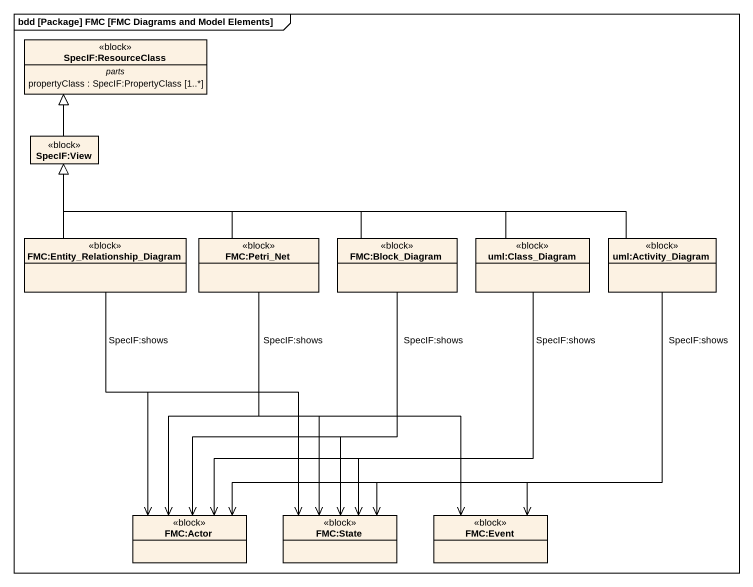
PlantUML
@startuml
mainframe bdd [Package] FMC [FMC Diagrams and Model Elements]
hide circle
hide empty members
class "SpecIF:ResourceClass" as SpecIF_ResourceClass <<block>> {
  -- parts --
  propertyClass : SpecIF:PropertyClass [1..*]
}
class "SpecIF:View" as SpecIF_View <<block>>
class "FMC:Entity_Relationship_Diagram" as FMC_Entity_Relationship <<block>>
class "FMC:Petri_Net" as FMC_Petri_Net <<block>>
class "FMC:Block_Diagram" as FMC_Block_Diagram <<block>>
class "uml:Class_Diagram" as uml_Class_Diagram <<block>>
class "uml:Activity_Diagram" as uml_Activity_Diagram <<block>>
class "FMC:Actor" as FMC_Actor <<block>>
class "FMC:State" as FMC_State <<block>>
class "FMC:Event" as FMC_Event <<block>>
SpecIF_View -up-|> SpecIF_ResourceClass
FMC_Entity_Relationship -up-|> SpecIF_View
FMC_Entity_Relationship --> FMC_Actor
FMC_Entity_Relationship --> FMC_State : SpecIF:shows
FMC_Petri_Net -left-|> SpecIF_View
FMC_Petri_Net --> FMC_Actor
FMC_Petri_Net --> FMC_State : SpecIF:shows
FMC_Petri_Net --> FMC_Event
FMC_Block_Diagram -left-|> SpecIF_View
FMC_Block_Diagram --> FMC_Actor
FMC_Block_Diagram --> FMC_State : SpecIF:shows
uml_Class_Diagram -left-|> SpecIF_View
uml_Class_Diagram --> FMC_Actor
uml_Class_Diagram --> FMC_State : SpecIF:shows
uml_Activity_Diagram -left-|> SpecIF_View
uml_Activity_Diagram -left-> FMC_Actor
uml_Activity_Diagram --> FMC_State
uml_Activity_Diagram --> FMC_Event : SpecIF:shows
@enduml
